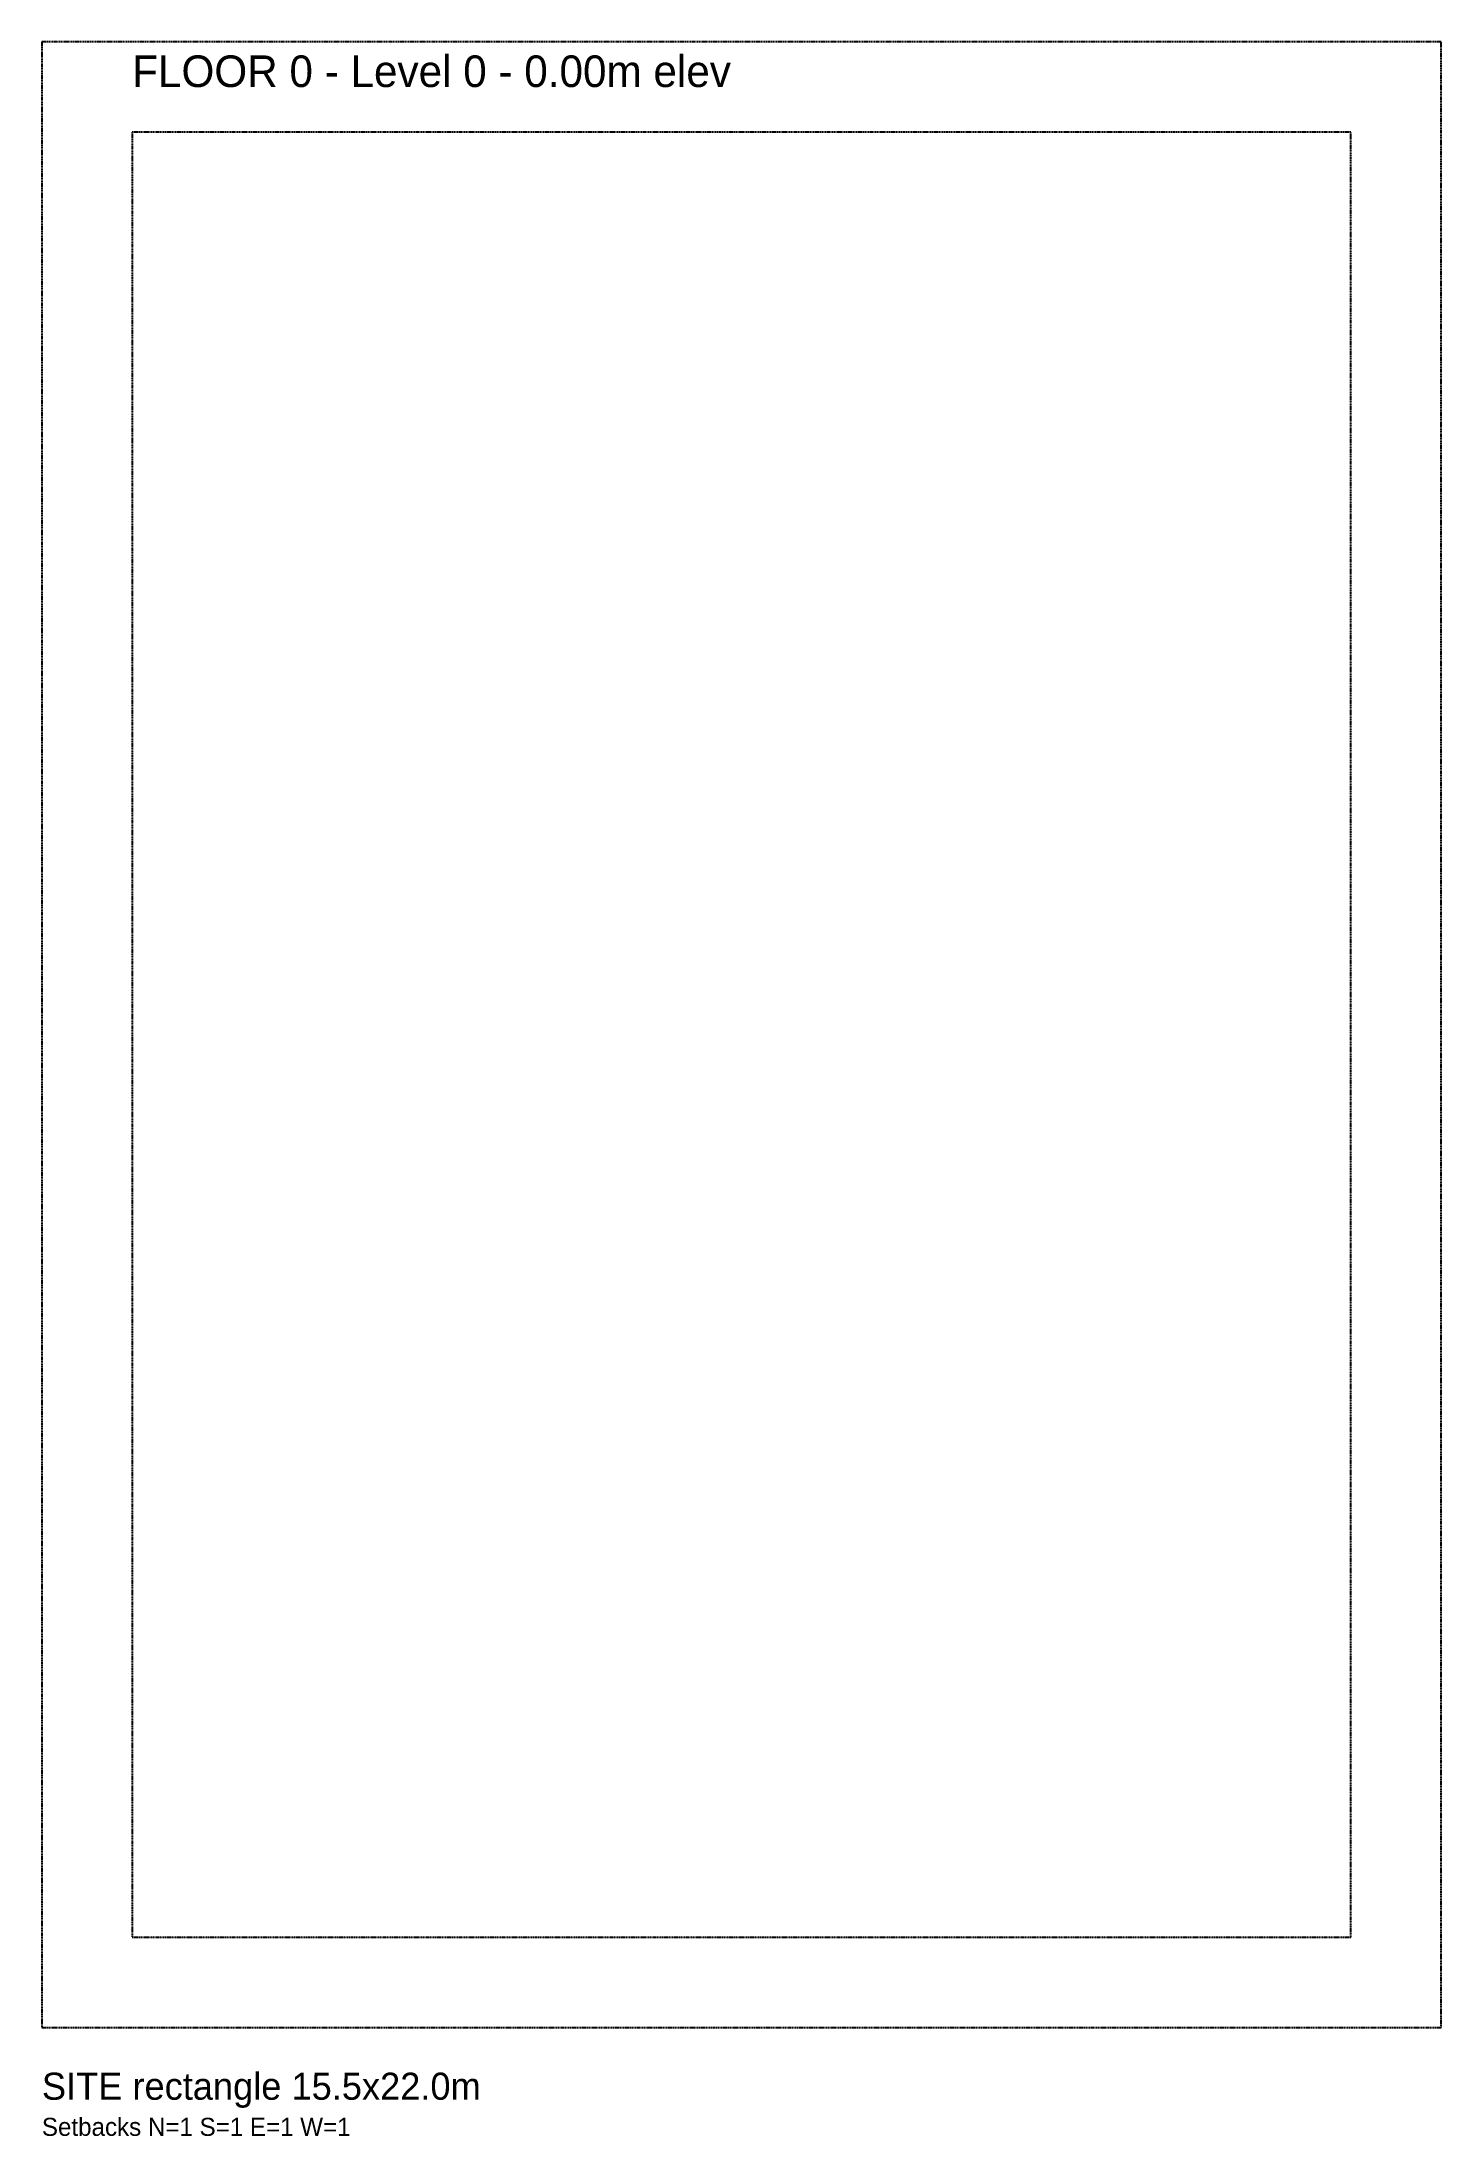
# Model space of a CAD drawing. Extents: x 0 to 15500, y -1203 to 22000.
import ezdxf

# ---------------------------------------------------------------- set-up
doc = ezdxf.new("R2010")
doc.units = 0
doc.linetypes.add('DASHED', pattern=[19.05, 12.7, -6.35])
for name, color, linetype in [('A-BLDG-OUT', 9, 'DASHED'), ('A-FLOOR-0-A-BLDG-OUT', 9, 'DASHED'), ('A-FLOOR-0-A-ROOM', 7, 'CONTINUOUS'), ('A-FLOOR-0-A-SETBACK', 2, 'DASHED'), ('A-FLOOR-0-A-SITE', 3, 'DASHED'), ('A-ROOM', 7, 'CONTINUOUS'), ('A-SETBACK', 2, 'DASHED'), ('A-SITE', 3, 'DASHED')]:
    doc.layers.add(name, color=color, linetype=linetype)

msp = doc.modelspace()

# ---------------------------------------------------------------- linework, layer by layer
at = {"layer": 'A-BLDG-OUT'}
msp.add_lwpolyline([(1000, 1000), (14500, 1000), (14500, 21000), (1000, 21000)], close=True, dxfattribs=at)
at = {"layer": 'A-FLOOR-0-A-BLDG-OUT'}
msp.add_lwpolyline([(1000, 1000), (14500, 1000), (14500, 21000), (1000, 21000)], close=True, dxfattribs=at)
at = {"layer": 'A-FLOOR-0-A-SETBACK'}
msp.add_lwpolyline([(1000, 1000), (14500, 1000), (14500, 21000), (1000, 21000)], close=True, dxfattribs=at)
at = {"layer": 'A-FLOOR-0-A-SITE'}
msp.add_lwpolyline([(0, 0), (15500, 0), (15500, 22000), (0, 22000)], close=True, dxfattribs=at)
at = {"layer": 'A-SETBACK'}
msp.add_lwpolyline([(1000, 1000), (14500, 1000), (14500, 21000), (1000, 21000)], close=True, dxfattribs=at)
at = {"layer": 'A-SITE'}
msp.add_lwpolyline([(0, 0), (15500, 0), (15500, 22000), (0, 22000)], close=True, dxfattribs=at)

# ---------------------------------------------------------------- texts
at = {"layer": 'A-FLOOR-0-A-ROOM'}
msp.add_text('FLOOR 0 - Level 0 - 0.00m elev', height=350, dxfattribs=at).set_placement((1000, 21500))
at = {"layer": 'A-ROOM'}
msp.add_text('FLOOR 0 - Level 0', height=350, dxfattribs=at).set_placement((1000, 21500))
at = {"layer": 'A-SETBACK'}
msp.add_text('Setbacks N=1 S=1 E=1 W=1', height=200, dxfattribs=at).set_placement((0, -1200))
at = {"layer": 'A-SITE'}
msp.add_text('SITE rectangle 15.5x22.0m', height=300, dxfattribs=at).set_placement((0, -800))

doc.saveas('drawing.dxf')
